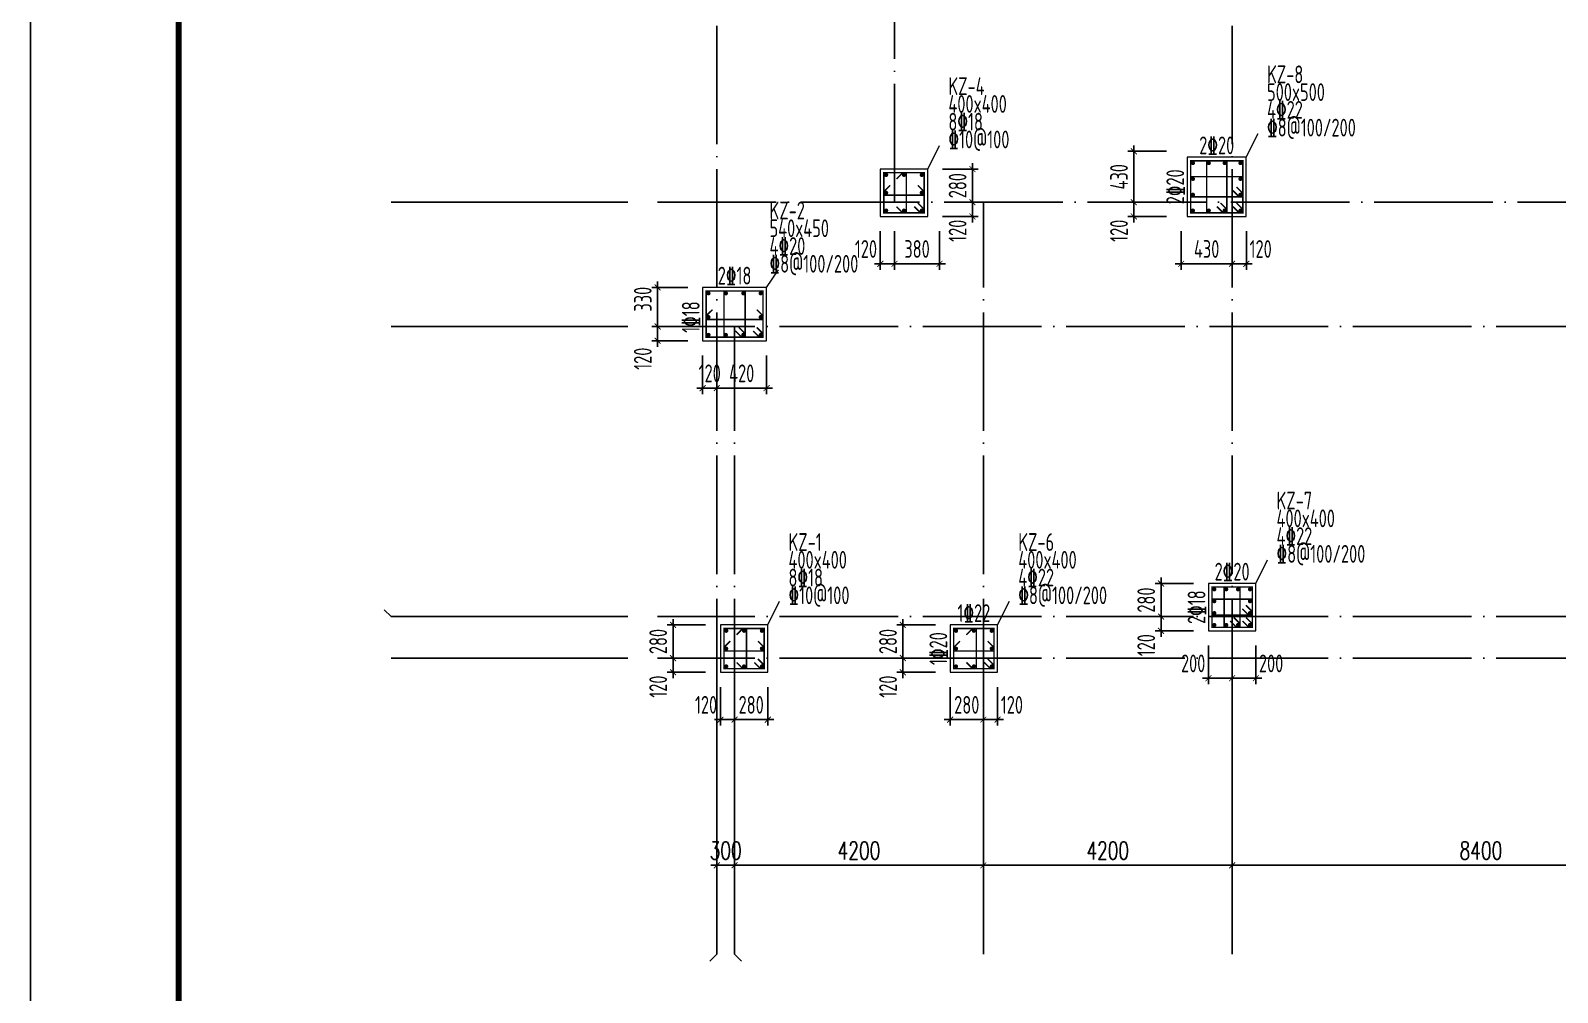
# Model space of a CAD drawing. Extents: x -638872 to -278819, y -139534 to 213996.
# Drawn here: x -443132 to -417352, y 17034 to 33282 of the extents above; entities that cross this region are included whole.
import ezdxf
from ezdxf.enums import TextEntityAlignment as Align

# ---------------------------------------------------------------- set-up
doc = ezdxf.new("R2010")
doc.units = 0
doc.header["$LTSCALE"] = 1000
doc.header["$MEASUREMENT"] = 0
doc.linetypes.add('DOTE', pattern=[2.42, 2, -0.2, 0.02, -0.2])
doc.layers.get('0').update_dxf_attribs({"linetype": 'CONTINUOUS'})
doc.layers.get('Defpoints').update_dxf_attribs({"linetype": 'CONTINUOUS'})
for name, color, linetype in [('AXIS', 171, 'CONTINUOUS'), ('DOTE', 14, 'DOTE'), ('S_PCOLUMHOOPBAR', 24, 'CONTINUOUS'), ('TK', 4, 'CONTINUOUS')]:
    doc.layers.add(name, color=color, linetype=linetype)
for name, color, linetype, lineweight in [('COLU', 7, 'CONTINUOUS', 0), ('COLU_DIM', 3, 'CONTINUOUS', 0), ('COLU_HATCH', 251, 'CONTINUOUS', 0), ('DIM', 3, 'CONTINUOUS', 0), ('S_PColumMainBar', 14, 'CONTINUOUS', 25), ('柱原位标注', 7, 'CONTINUOUS', 18), ('柱集中标注', 2, 'CONTINUOUS', 18)]:
    doc.layers.add(name, color=color, linetype=linetype, lineweight=lineweight)
doc.styles.add('_TCH_DIM_T3', font='SIMPLEX', dxfattribs={"width": 0.705882, "bigfont": 'GBCBIG'})
doc.styles.add('FromPkpm', font='Pkpmeng', dxfattribs={"width": 0.7, "bigfont": 'hztxt'})
doc.styles.add('TSSD_Dimension', font='tssdeng.shx', dxfattribs={"width": 0.7, "bigfont": 'hztxt.shx'})
doc.dimstyles.new('_TCH_ARCH&&100', dxfattribs={"dimtxt": 297.5, "dimasz": 100, "dimexe": 250, "dimexo": 300, "dimgap": 100, "dimtad": 1, "dimdec": 0, "dimzin": 0, "dimdsep": 46, "dimtxsty": '_TCH_DIM_T3', "dimblk": 'ARCHTICK', "dimcen": 0.09, "dimclrt": 7, "dimazin": 2, "dimtfac": 1, "dimtdec": 0, "dimtix": 1, "dimtmove": 2, "dimatfit": 3, "dimfxl": 0, "dimtolj": 1, "dimtzin": 0, "dimarcsym": 0})
doc.dimstyles.new('TSSD_50_100', dxfattribs={"dimtxt": 300, "dimasz": 100, "dimexe": 100, "dimexo": 250, "dimgap": 100, "dimtad": 1, "dimdec": 0, "dimlfac": 0.5, "dimzin": 0, "dimdsep": 46, "dimtxsty": 'TSSD_Dimension', "dimblk": 'ARCHTICK', "dimblk1": 'ARCHTICK', "dimblk2": 'ARCHTICK', "dimcen": 0, "dimdle": 100, "dimclrt": 7, "dimadec": 0, "dimazin": 0, "dimtfac": 1, "dimtdec": 0, "dimtix": 1, "dimtmove": 2, "dimatfit": 3, "dimfxl": 0, "dimtolj": 1, "dimtzin": 0, "dimarcsym": 0})

# ---------------------------------------------------------------- blocks, each defined once
blk = doc.blocks.new('_ArchTick')
at = {"color": 0, "linetype": 'ByBlock', "const_width": 0.15}
blk.add_lwpolyline([(-0.5, -0.5), (0.5, 0.5)], dxfattribs=at)
blk = doc.blocks.new('*D175')
at = {"layer": 'COLU_DIM', "color": 0, "lineweight": -2}
for p, q in [((-423705, 29892), (-423705, 29242)), ((-422845, 29892), (-422845, 29242)), ((-423805, 29342), (-422745, 29342))]:
    blk.add_line(p, q, dxfattribs=at)
at = {"layer": 'Defpoints', "color": 0}
for p in [(-423705, 30142), (-422845, 30142), (-422845, 29342)]:
    blk.add_point(p, dxfattribs=at)
at = {"layer": 'COLU_DIM', "color": 0, "lineweight": -2, "xscale": 100, "yscale": 100, "zscale": 100, "rotation": 180}
blk.add_blockref('_ArchTick', (-423705, 29342), dxfattribs=at)
at = {"layer": 'COLU_DIM', "color": 0, "lineweight": -2, "xscale": 100, "yscale": 100, "zscale": 100}
blk.add_blockref('_ArchTick', (-422845, 29342), dxfattribs=at)
at = {"layer": 'COLU_DIM', "color": 7, "insert": (-423275, 29592), "char_height": 300, "attachment_point": 5, "style": 'TSSD_Dimension'}
blk.add_mtext('\\A1;430', dxfattribs=at)
blk = doc.blocks.new('*D176')
at = {"layer": 'COLU_DIM', "color": 0, "lineweight": -2}
for p, q in [((-422845, 29892), (-422845, 29242)), ((-422605, 29892), (-422605, 29242)), ((-422945, 29342), (-422505, 29342))]:
    blk.add_line(p, q, dxfattribs=at)
at = {"layer": 'Defpoints', "color": 0}
for p in [(-422845, 30142), (-422605, 30142), (-422605, 29342)]:
    blk.add_point(p, dxfattribs=at)
at = {"layer": 'COLU_DIM', "color": 0, "lineweight": -2, "xscale": 100, "yscale": 100, "zscale": 100, "rotation": 180}
blk.add_blockref('_ArchTick', (-422845, 29342), dxfattribs=at)
at = {"layer": 'COLU_DIM', "color": 0, "lineweight": -2, "xscale": 100, "yscale": 100, "zscale": 100}
blk.add_blockref('_ArchTick', (-422605, 29342), dxfattribs=at)
at = {"layer": 'COLU_DIM', "color": 7, "insert": (-422363, 29592), "char_height": 300, "attachment_point": 5, "style": 'TSSD_Dimension'}
blk.add_mtext('\\A1;120', dxfattribs=at)
blk = doc.blocks.new('*D177')
at = {"layer": 'COLU_DIM', "color": 0, "lineweight": -2}
for p, q in [((-423955, 31242), (-424605, 31242)), ((-424505, 31342), (-424505, 30282)), ((-423955, 30382), (-424605, 30382))]:
    blk.add_line(p, q, dxfattribs=at)
at = {"layer": 'Defpoints', "color": 0}
for p in [(-423705, 31242), (-424505, 30382), (-423705, 30382)]:
    blk.add_point(p, dxfattribs=at)
at = {"layer": 'COLU_DIM', "color": 0, "lineweight": -2, "xscale": 100, "yscale": 100, "zscale": 100}
for p, rotation in [((-424505, 31242), 90), ((-424505, 30382), 270)]:
    blk.add_blockref('_ArchTick', p, dxfattribs=dict(at, rotation=rotation))
at = {"layer": 'COLU_DIM', "color": 7, "insert": (-424755, 30812), "char_height": 300, "attachment_point": 5, "rotation": 90, "style": 'TSSD_Dimension'}
blk.add_mtext('\\A1;430', dxfattribs=at)
blk = doc.blocks.new('*D178')
at = {"layer": 'COLU_DIM', "color": 0, "lineweight": -2}
for p, q in [((-424505, 30482), (-424505, 30042)), ((-423955, 30382), (-424605, 30382)), ((-423955, 30142), (-424605, 30142))]:
    blk.add_line(p, q, dxfattribs=at)
at = {"layer": 'Defpoints', "color": 0}
for p in [(-423705, 30382), (-424505, 30142), (-423705, 30142)]:
    blk.add_point(p, dxfattribs=at)
at = {"layer": 'COLU_DIM', "color": 0, "lineweight": -2, "xscale": 100, "yscale": 100, "zscale": 100}
for p, rotation in [((-424505, 30382), 90), ((-424505, 30142), 270)]:
    blk.add_blockref('_ArchTick', p, dxfattribs=dict(at, rotation=rotation))
at = {"layer": 'COLU_DIM', "color": 7, "insert": (-424755, 29900), "char_height": 300, "attachment_point": 5, "rotation": 90, "style": 'TSSD_Dimension'}
blk.add_mtext('\\A1;120', dxfattribs=at)
blk = doc.blocks.new('*D179')
at = {"layer": 'COLU_DIM', "color": 0, "lineweight": -2}
for p, q in [((-428785, 29892), (-428785, 29242)), ((-428545, 29892), (-428545, 29242)), ((-428885, 29342), (-428445, 29342))]:
    blk.add_line(p, q, dxfattribs=at)
at = {"layer": 'Defpoints', "color": 0}
for p in [(-428785, 30142), (-428545, 30142), (-428545, 29342)]:
    blk.add_point(p, dxfattribs=at)
at = {"layer": 'COLU_DIM', "color": 0, "lineweight": -2, "xscale": 100, "yscale": 100, "zscale": 100, "rotation": 180}
blk.add_blockref('_ArchTick', (-428785, 29342), dxfattribs=at)
at = {"layer": 'COLU_DIM', "color": 0, "lineweight": -2, "xscale": 100, "yscale": 100, "zscale": 100}
blk.add_blockref('_ArchTick', (-428545, 29342), dxfattribs=at)
at = {"layer": 'COLU_DIM', "color": 7, "insert": (-429027, 29592), "char_height": 300, "attachment_point": 5, "style": 'TSSD_Dimension'}
blk.add_mtext('\\A1;120', dxfattribs=at)
blk = doc.blocks.new('*D180')
at = {"layer": 'COLU_DIM', "color": 0, "lineweight": -2}
for p, q in [((-428545, 29892), (-428545, 29242)), ((-427785, 29892), (-427785, 29242)), ((-428645, 29342), (-427685, 29342))]:
    blk.add_line(p, q, dxfattribs=at)
at = {"layer": 'Defpoints', "color": 0}
for p in [(-428545, 30142), (-427785, 30142), (-427785, 29342)]:
    blk.add_point(p, dxfattribs=at)
at = {"layer": 'COLU_DIM', "color": 0, "lineweight": -2, "xscale": 100, "yscale": 100, "zscale": 100, "rotation": 180}
blk.add_blockref('_ArchTick', (-428545, 29342), dxfattribs=at)
at = {"layer": 'COLU_DIM', "color": 0, "lineweight": -2, "xscale": 100, "yscale": 100, "zscale": 100}
blk.add_blockref('_ArchTick', (-427785, 29342), dxfattribs=at)
at = {"layer": 'COLU_DIM', "color": 7, "insert": (-428165, 29592), "char_height": 300, "attachment_point": 5, "style": 'TSSD_Dimension'}
blk.add_mtext('\\A1;380', dxfattribs=at)
blk = doc.blocks.new('*D850')
at = {"layer": 'COLU_DIM', "color": 0, "lineweight": -2}
for p, q in [((-431545, 27792), (-431545, 27142)), ((-430705, 27792), (-430705, 27142)), ((-431645, 27242), (-430605, 27242))]:
    blk.add_line(p, q, dxfattribs=at)
at = {"layer": 'Defpoints', "color": 0}
for p in [(-431545, 28042), (-430705, 28042), (-430705, 27242)]:
    blk.add_point(p, dxfattribs=at)
at = {"layer": 'COLU_DIM', "color": 0, "lineweight": -2, "xscale": 100, "yscale": 100, "zscale": 100, "rotation": 180}
blk.add_blockref('_ArchTick', (-431545, 27242), dxfattribs=at)
at = {"layer": 'COLU_DIM', "color": 0, "lineweight": -2, "xscale": 100, "yscale": 100, "zscale": 100}
blk.add_blockref('_ArchTick', (-430705, 27242), dxfattribs=at)
at = {"layer": 'COLU_DIM', "color": 7, "insert": (-431125, 27492), "char_height": 300, "attachment_point": 5, "style": 'TSSD_Dimension'}
blk.add_mtext('\\A1;420', dxfattribs=at)
blk = doc.blocks.new('*D838')
at = {"layer": 'COLU_DIM', "color": 0, "lineweight": -2}
for p, q in [((-432035, 28942), (-432645, 28942)), ((-432545, 28182), (-432545, 29042)), ((-432035, 28282), (-432645, 28282))]:
    blk.add_line(p, q, dxfattribs=at)
at = {"layer": 'Defpoints', "color": 0}
for p in [(-432545, 28942), (-431785, 28942), (-431785, 28282)]:
    blk.add_point(p, dxfattribs=at)
at = {"layer": 'COLU_DIM', "color": 0, "lineweight": -2, "xscale": 100, "yscale": 100, "zscale": 100}
for p, rotation in [((-432545, 28942), 90), ((-432545, 28282), 270)]:
    blk.add_blockref('_ArchTick', p, dxfattribs=dict(at, rotation=rotation))
at = {"layer": 'COLU_DIM', "color": 7, "insert": (-432795, 28744), "char_height": 300, "attachment_point": 5, "rotation": 90, "style": 'TSSD_Dimension'}
blk.add_mtext('\\A1;330', dxfattribs=at)
blk = doc.blocks.new('*D185')
at = {"layer": 'COLU_DIM', "color": 0, "lineweight": -2}
for p, q in [((-423245, 22892), (-423245, 22242)), ((-422845, 22892), (-422845, 22242)), ((-423345, 22342), (-422745, 22342))]:
    blk.add_line(p, q, dxfattribs=at)
at = {"layer": 'Defpoints', "color": 0}
for p in [(-423245, 23142), (-422845, 23142), (-422845, 22342)]:
    blk.add_point(p, dxfattribs=at)
at = {"layer": 'COLU_DIM', "color": 0, "lineweight": -2, "xscale": 100, "yscale": 100, "zscale": 100, "rotation": 180}
blk.add_blockref('_ArchTick', (-423245, 22342), dxfattribs=at)
at = {"layer": 'COLU_DIM', "color": 0, "lineweight": -2, "xscale": 100, "yscale": 100, "zscale": 100}
blk.add_blockref('_ArchTick', (-422845, 22342), dxfattribs=at)
at = {"layer": 'COLU_DIM', "color": 7, "insert": (-423503, 22592), "char_height": 300, "attachment_point": 5, "style": 'TSSD_Dimension'}
blk.add_mtext('\\A1;200', dxfattribs=at)
blk = doc.blocks.new('*D186')
at = {"layer": 'COLU_DIM', "color": 0, "lineweight": -2}
for p, q in [((-422845, 22892), (-422845, 22242)), ((-422445, 22892), (-422445, 22242)), ((-422945, 22342), (-422345, 22342))]:
    blk.add_line(p, q, dxfattribs=at)
at = {"layer": 'Defpoints', "color": 0}
for p in [(-422845, 23142), (-422445, 23142), (-422445, 22342)]:
    blk.add_point(p, dxfattribs=at)
at = {"layer": 'COLU_DIM', "color": 0, "lineweight": -2, "xscale": 100, "yscale": 100, "zscale": 100, "rotation": 180}
blk.add_blockref('_ArchTick', (-422845, 22342), dxfattribs=at)
at = {"layer": 'COLU_DIM', "color": 0, "lineweight": -2, "xscale": 100, "yscale": 100, "zscale": 100}
blk.add_blockref('_ArchTick', (-422445, 22342), dxfattribs=at)
at = {"layer": 'COLU_DIM', "color": 7, "insert": (-422187, 22592), "char_height": 300, "attachment_point": 5, "style": 'TSSD_Dimension'}
blk.add_mtext('\\A1;200', dxfattribs=at)
blk = doc.blocks.new('*D187')
at = {"layer": 'COLU_DIM', "color": 0, "lineweight": -2}
for p, q in [((-424045, 23042), (-424045, 23482)), ((-423495, 23382), (-424145, 23382)), ((-423495, 23142), (-424145, 23142))]:
    blk.add_line(p, q, dxfattribs=at)
at = {"layer": 'Defpoints', "color": 0}
for p in [(-424045, 23382), (-423245, 23382), (-423245, 23142)]:
    blk.add_point(p, dxfattribs=at)
at = {"layer": 'COLU_DIM', "color": 0, "lineweight": -2, "xscale": 100, "yscale": 100, "zscale": 100}
for p, rotation in [((-424045, 23382), 90), ((-424045, 23142), 270)]:
    blk.add_blockref('_ArchTick', p, dxfattribs=dict(at, rotation=rotation))
at = {"layer": 'COLU_DIM', "color": 7, "insert": (-424295, 22900), "char_height": 300, "attachment_point": 5, "rotation": 90, "style": 'TSSD_Dimension'}
blk.add_mtext('\\A1;120', dxfattribs=at)
blk = doc.blocks.new('*D188')
at = {"layer": 'COLU_DIM', "color": 0, "lineweight": -2}
for p, q in [((-424045, 23942), (-424045, 24042)), ((-423495, 23942), (-424145, 23942)), ((-424045, 23382), (-424045, 23942)), ((-423495, 23382), (-424145, 23382)), ((-424045, 23382), (-424045, 23282))]:
    blk.add_line(p, q, dxfattribs=at)
at = {"layer": 'Defpoints', "color": 0}
for p in [(-424045, 23942), (-423245, 23942), (-423245, 23382)]:
    blk.add_point(p, dxfattribs=at)
at = {"layer": 'COLU_DIM', "color": 0, "lineweight": -2, "xscale": 100, "yscale": 100, "zscale": 100}
for p, rotation in [((-424045, 23942), 270), ((-424045, 23382), 90)]:
    blk.add_blockref('_ArchTick', p, dxfattribs=dict(at, rotation=rotation))
at = {"layer": 'COLU_DIM', "color": 7, "insert": (-424295, 23662), "char_height": 300, "attachment_point": 5, "rotation": 90, "style": 'TSSD_Dimension'}
blk.add_mtext('\\A1;280', dxfattribs=at)
blk = doc.blocks.new('*D189')
at = {"layer": 'COLU_DIM', "color": 0, "lineweight": -2}
for p, q in [((-427605, 22192), (-427605, 21542)), ((-427045, 22192), (-427045, 21542)), ((-427605, 21642), (-427705, 21642)), ((-427605, 21642), (-427045, 21642)), ((-427045, 21642), (-426945, 21642))]:
    blk.add_line(p, q, dxfattribs=at)
at = {"layer": 'Defpoints', "color": 0}
for p in [(-427605, 22442), (-427045, 22442), (-427045, 21642)]:
    blk.add_point(p, dxfattribs=at)
at = {"layer": 'COLU_DIM', "color": 0, "lineweight": -2, "xscale": 100, "yscale": 100, "zscale": 100}
blk.add_blockref('_ArchTick', (-427605, 21642), dxfattribs=at)
at = {"layer": 'COLU_DIM', "color": 0, "lineweight": -2, "xscale": 100, "yscale": 100, "zscale": 100, "rotation": 180}
blk.add_blockref('_ArchTick', (-427045, 21642), dxfattribs=at)
at = {"layer": 'COLU_DIM', "color": 7, "insert": (-427325, 21892), "char_height": 300, "attachment_point": 5, "style": 'TSSD_Dimension'}
blk.add_mtext('\\A1;280', dxfattribs=at)
blk = doc.blocks.new('*D190')
at = {"layer": 'COLU_DIM', "color": 0, "lineweight": -2}
for p, q in [((-427045, 22192), (-427045, 21542)), ((-426805, 22192), (-426805, 21542)), ((-427145, 21642), (-426705, 21642))]:
    blk.add_line(p, q, dxfattribs=at)
at = {"layer": 'Defpoints', "color": 0}
for p in [(-427045, 22442), (-426805, 22442), (-426805, 21642)]:
    blk.add_point(p, dxfattribs=at)
at = {"layer": 'COLU_DIM', "color": 0, "lineweight": -2, "xscale": 100, "yscale": 100, "zscale": 100, "rotation": 180}
blk.add_blockref('_ArchTick', (-427045, 21642), dxfattribs=at)
at = {"layer": 'COLU_DIM', "color": 0, "lineweight": -2, "xscale": 100, "yscale": 100, "zscale": 100}
blk.add_blockref('_ArchTick', (-426805, 21642), dxfattribs=at)
at = {"layer": 'COLU_DIM', "color": 7, "insert": (-426563, 21892), "char_height": 300, "attachment_point": 5, "style": 'TSSD_Dimension'}
blk.add_mtext('\\A1;120', dxfattribs=at)
blk = doc.blocks.new('*D191')
at = {"layer": 'COLU_DIM', "color": 0, "lineweight": -2}
for p, q in [((-428405, 22342), (-428405, 22782)), ((-427855, 22682), (-428505, 22682)), ((-427855, 22442), (-428505, 22442))]:
    blk.add_line(p, q, dxfattribs=at)
at = {"layer": 'Defpoints', "color": 0}
for p in [(-428405, 22682), (-427605, 22682), (-427605, 22442)]:
    blk.add_point(p, dxfattribs=at)
at = {"layer": 'COLU_DIM', "color": 0, "lineweight": -2, "xscale": 100, "yscale": 100, "zscale": 100}
for p, rotation in [((-428405, 22682), 90), ((-428405, 22442), 270)]:
    blk.add_blockref('_ArchTick', p, dxfattribs=dict(at, rotation=rotation))
at = {"layer": 'COLU_DIM', "color": 7, "insert": (-428655, 22200), "char_height": 300, "attachment_point": 5, "rotation": 90, "style": 'TSSD_Dimension'}
blk.add_mtext('\\A1;120', dxfattribs=at)
blk = doc.blocks.new('*D192')
at = {"layer": 'COLU_DIM', "color": 0, "lineweight": -2}
for p, q in [((-427855, 23242), (-428505, 23242)), ((-428405, 23242), (-428405, 23342)), ((-428405, 22682), (-428405, 23242)), ((-427855, 22682), (-428505, 22682)), ((-428405, 22682), (-428405, 22582))]:
    blk.add_line(p, q, dxfattribs=at)
at = {"layer": 'Defpoints', "color": 0}
for p in [(-428405, 23242), (-427605, 23242), (-427605, 22682)]:
    blk.add_point(p, dxfattribs=at)
at = {"layer": 'COLU_DIM', "color": 0, "lineweight": -2, "xscale": 100, "yscale": 100, "zscale": 100}
for p, rotation in [((-428405, 23242), 270), ((-428405, 22682), 90)]:
    blk.add_blockref('_ArchTick', p, dxfattribs=dict(at, rotation=rotation))
at = {"layer": 'COLU_DIM', "color": 7, "insert": (-428655, 22962), "char_height": 300, "attachment_point": 5, "rotation": 90, "style": 'TSSD_Dimension'}
blk.add_mtext('\\A1;280', dxfattribs=at)
blk = doc.blocks.new('*D193')
at = {"layer": 'COLU_DIM', "color": 0, "lineweight": -2}
for p, q in [((-431485, 22192), (-431485, 21542)), ((-431245, 22192), (-431245, 21542)), ((-431585, 21642), (-431145, 21642))]:
    blk.add_line(p, q, dxfattribs=at)
at = {"layer": 'Defpoints', "color": 0}
for p in [(-431485, 22442), (-431245, 22442), (-431245, 21642)]:
    blk.add_point(p, dxfattribs=at)
at = {"layer": 'COLU_DIM', "color": 0, "lineweight": -2, "xscale": 100, "yscale": 100, "zscale": 100, "rotation": 180}
blk.add_blockref('_ArchTick', (-431485, 21642), dxfattribs=at)
at = {"layer": 'COLU_DIM', "color": 0, "lineweight": -2, "xscale": 100, "yscale": 100, "zscale": 100}
blk.add_blockref('_ArchTick', (-431245, 21642), dxfattribs=at)
at = {"layer": 'COLU_DIM', "color": 7, "insert": (-431727, 21892), "char_height": 300, "attachment_point": 5, "style": 'TSSD_Dimension'}
blk.add_mtext('\\A1;120', dxfattribs=at)
blk = doc.blocks.new('*D194')
at = {"layer": 'COLU_DIM', "color": 0, "lineweight": -2}
for p, q in [((-431245, 22192), (-431245, 21542)), ((-430685, 22192), (-430685, 21542)), ((-431245, 21642), (-431345, 21642)), ((-431245, 21642), (-430685, 21642)), ((-430685, 21642), (-430585, 21642))]:
    blk.add_line(p, q, dxfattribs=at)
at = {"layer": 'Defpoints', "color": 0}
for p in [(-431245, 22442), (-430685, 22442), (-430685, 21642)]:
    blk.add_point(p, dxfattribs=at)
at = {"layer": 'COLU_DIM', "color": 0, "lineweight": -2, "xscale": 100, "yscale": 100, "zscale": 100}
blk.add_blockref('_ArchTick', (-431245, 21642), dxfattribs=at)
at = {"layer": 'COLU_DIM', "color": 0, "lineweight": -2, "xscale": 100, "yscale": 100, "zscale": 100, "rotation": 180}
blk.add_blockref('_ArchTick', (-430685, 21642), dxfattribs=at)
at = {"layer": 'COLU_DIM', "color": 7, "insert": (-430965, 21892), "char_height": 300, "attachment_point": 5, "style": 'TSSD_Dimension'}
blk.add_mtext('\\A1;280', dxfattribs=at)
blk = doc.blocks.new('*D195')
at = {"layer": 'COLU_DIM', "color": 0, "lineweight": -2}
for p, q in [((-432285, 22342), (-432285, 22782)), ((-431735, 22682), (-432385, 22682)), ((-431735, 22442), (-432385, 22442))]:
    blk.add_line(p, q, dxfattribs=at)
at = {"layer": 'Defpoints', "color": 0}
for p in [(-432285, 22682), (-431485, 22682), (-431485, 22442)]:
    blk.add_point(p, dxfattribs=at)
at = {"layer": 'COLU_DIM', "color": 0, "lineweight": -2, "xscale": 100, "yscale": 100, "zscale": 100}
for p, rotation in [((-432285, 22682), 90), ((-432285, 22442), 270)]:
    blk.add_blockref('_ArchTick', p, dxfattribs=dict(at, rotation=rotation))
at = {"layer": 'COLU_DIM', "color": 7, "insert": (-432535, 22200), "char_height": 300, "attachment_point": 5, "rotation": 90, "style": 'TSSD_Dimension'}
blk.add_mtext('\\A1;120', dxfattribs=at)
blk = doc.blocks.new('*D196')
at = {"layer": 'COLU_DIM', "color": 0, "lineweight": -2}
for p, q in [((-431735, 23242), (-432385, 23242)), ((-432285, 23242), (-432285, 23342)), ((-432285, 22682), (-432285, 23242)), ((-431735, 22682), (-432385, 22682)), ((-432285, 22682), (-432285, 22582))]:
    blk.add_line(p, q, dxfattribs=at)
at = {"layer": 'Defpoints', "color": 0}
for p in [(-432285, 23242), (-431485, 23242), (-431485, 22682)]:
    blk.add_point(p, dxfattribs=at)
at = {"layer": 'COLU_DIM', "color": 0, "lineweight": -2, "xscale": 100, "yscale": 100, "zscale": 100}
for p, rotation in [((-432285, 23242), 270), ((-432285, 22682), 90)]:
    blk.add_blockref('_ArchTick', p, dxfattribs=dict(at, rotation=rotation))
at = {"layer": 'COLU_DIM', "color": 7, "insert": (-432535, 22962), "char_height": 300, "attachment_point": 5, "rotation": 90, "style": 'TSSD_Dimension'}
blk.add_mtext('\\A1;280', dxfattribs=at)
blk = doc.blocks.new('GeYuanFrame_30780433', base_point=(18.76, 4.34))
at = {"layer": 'TK'}
blk.add_lwpolyline([(18.76, 424.34), (761.76, 424.34), (761.76, 4.34), (18.76, 4.34), (18.76, 424.34)], dxfattribs=at)
at = {"layer": 'TK', "const_width": 1}
blk.add_lwpolyline([(751.76, 414.34), (43.76, 414.34), (43.76, 14.34), (751.76, 14.34)], close=True, dxfattribs=at)
blk = doc.blocks.new('*D598')
at = {"layer": 'Defpoints', "color": 0}
for p in [(-427887, 30382), (-427230, 30382), (-427985, 30142)]:
    blk.add_point(p, dxfattribs=at)
at = {"layer": 'DIM', "color": 0, "lineweight": -2}
for p, q in [((-427230, 30042), (-427230, 30482)), ((-427637, 30382), (-427130, 30382)), ((-427735, 30142), (-427130, 30142))]:
    blk.add_line(p, q, dxfattribs=at)
at = {"layer": 'DIM', "color": 0, "lineweight": -2, "xscale": 100, "yscale": 100, "zscale": 100}
for p, rotation in [((-427230, 30382), 90), ((-427230, 30142), 270)]:
    blk.add_blockref('_ArchTick', p, dxfattribs=dict(at, rotation=rotation))
at = {"layer": 'DIM', "color": 7, "insert": (-427480, 29900), "char_height": 300, "attachment_point": 5, "rotation": 90, "style": 'TSSD_Dimension'}
blk.add_mtext('\\A1;120', dxfattribs=at)
blk = doc.blocks.new('*D599')
at = {"layer": 'Defpoints', "color": 0}
for p in [(-427985, 30942), (-427230, 30942), (-427887, 30382)]:
    blk.add_point(p, dxfattribs=at)
at = {"layer": 'DIM', "color": 0, "lineweight": -2}
for p, q in [((-427735, 30942), (-427130, 30942)), ((-427230, 30942), (-427230, 31042)), ((-427230, 30382), (-427230, 30942)), ((-427637, 30382), (-427130, 30382)), ((-427230, 30382), (-427230, 30282))]:
    blk.add_line(p, q, dxfattribs=at)
at = {"layer": 'DIM', "color": 0, "lineweight": -2, "xscale": 100, "yscale": 100, "zscale": 100}
for p, rotation in [((-427230, 30942), 270), ((-427230, 30382), 90)]:
    blk.add_blockref('_ArchTick', p, dxfattribs=dict(at, rotation=rotation))
at = {"layer": 'DIM', "color": 7, "insert": (-427480, 30662), "char_height": 300, "attachment_point": 5, "rotation": 90, "style": 'TSSD_Dimension'}
blk.add_mtext('\\A1;280', dxfattribs=at)
blk = doc.blocks.new('*D839')
at = {"layer": 'COLU_DIM', "color": 0, "lineweight": -2}
for p, q in [((-432545, 27942), (-432545, 28382)), ((-432035, 28282), (-432645, 28282)), ((-432035, 28042), (-432645, 28042))]:
    blk.add_line(p, q, dxfattribs=at)
at = {"layer": 'Defpoints', "color": 0}
for p in [(-432545, 28282), (-431785, 28282), (-431785, 28042)]:
    blk.add_point(p, dxfattribs=at)
at = {"layer": 'COLU_DIM', "color": 0, "lineweight": -2, "xscale": 100, "yscale": 100, "zscale": 100}
for p, rotation in [((-432545, 28282), 90), ((-432545, 28042), 270)]:
    blk.add_blockref('_ArchTick', p, dxfattribs=dict(at, rotation=rotation))
at = {"layer": 'COLU_DIM', "color": 7, "insert": (-432795, 27739), "char_height": 300, "attachment_point": 5, "rotation": 90, "style": 'TSSD_Dimension'}
blk.add_mtext('\\A1;120', dxfattribs=at)
blk = doc.blocks.new('*D851')
at = {"layer": 'COLU_DIM', "color": 0, "lineweight": -2}
for p, q in [((-431785, 27792), (-431785, 27142)), ((-431545, 27792), (-431545, 27142)), ((-431785, 27242), (-431885, 27242)), ((-431785, 27242), (-431545, 27242)), ((-431545, 27242), (-431445, 27242))]:
    blk.add_line(p, q, dxfattribs=at)
at = {"layer": 'Defpoints', "color": 0}
for p in [(-431785, 28042), (-431545, 28042), (-431545, 27242)]:
    blk.add_point(p, dxfattribs=at)
at = {"layer": 'COLU_DIM', "color": 0, "lineweight": -2, "xscale": 100, "yscale": 100, "zscale": 100}
blk.add_blockref('_ArchTick', (-431785, 27242), dxfattribs=at)
at = {"layer": 'COLU_DIM', "color": 0, "lineweight": -2, "xscale": 100, "yscale": 100, "zscale": 100, "rotation": 180}
blk.add_blockref('_ArchTick', (-431545, 27242), dxfattribs=at)
at = {"layer": 'COLU_DIM', "color": 7, "insert": (-431665, 27492), "char_height": 300, "attachment_point": 5, "style": 'TSSD_Dimension'}
blk.add_mtext('\\A1;120', dxfattribs=at)
blk = doc.blocks.new('*D673')
at = {"layer": 'AXIS', "color": 0, "lineweight": -2}
for p, q in [((-431545, 21382), (-431545, 18932)), ((-431245, 21382), (-431245, 18932)), ((-431545, 19182), (-431645, 19182)), ((-431545, 19182), (-431245, 19182)), ((-431245, 19182), (-431145, 19182))]:
    blk.add_line(p, q, dxfattribs=at)
at = {"layer": 'Defpoints', "color": 0}
for p in [(-431545, 21682), (-431245, 21682), (-431245, 19182)]:
    blk.add_point(p, dxfattribs=at)
at = {"layer": 'AXIS', "color": 0, "lineweight": -2, "xscale": 100, "yscale": 100, "zscale": 100}
blk.add_blockref('_ArchTick', (-431545, 19182), dxfattribs=at)
at = {"layer": 'AXIS', "color": 0, "lineweight": -2, "xscale": 100, "yscale": 100, "zscale": 100, "rotation": 180}
blk.add_blockref('_ArchTick', (-431245, 19182), dxfattribs=at)
at = {"layer": 'AXIS', "color": 7, "insert": (-431395, 19431), "char_height": 297.5, "attachment_point": 5, "style": '_TCH_DIM_T3'}
blk.add_mtext('\\A1;300', dxfattribs=at)
blk = doc.blocks.new('*D674')
at = {"layer": 'AXIS', "color": 0, "lineweight": -2}
for p, q in [((-431245, 21382), (-431245, 18932)), ((-427045, 21382), (-427045, 18932)), ((-431245, 19182), (-427045, 19182))]:
    blk.add_line(p, q, dxfattribs=at)
at = {"layer": 'Defpoints', "color": 0}
for p in [(-431245, 21682), (-427045, 21682), (-427045, 19182)]:
    blk.add_point(p, dxfattribs=at)
at = {"layer": 'AXIS', "color": 0, "lineweight": -2, "xscale": 100, "yscale": 100, "zscale": 100, "rotation": 180}
blk.add_blockref('_ArchTick', (-431245, 19182), dxfattribs=at)
at = {"layer": 'AXIS', "color": 0, "lineweight": -2, "xscale": 100, "yscale": 100, "zscale": 100}
blk.add_blockref('_ArchTick', (-427045, 19182), dxfattribs=at)
at = {"layer": 'AXIS', "color": 7, "insert": (-429145, 19431), "char_height": 297.5, "attachment_point": 5, "style": '_TCH_DIM_T3'}
blk.add_mtext('\\A1;4200', dxfattribs=at)
blk = doc.blocks.new('*D675')
at = {"layer": 'AXIS', "color": 0, "lineweight": -2}
for p, q in [((-427045, 21382), (-427045, 18932)), ((-422845, 21382), (-422845, 18932)), ((-427045, 19182), (-422845, 19182))]:
    blk.add_line(p, q, dxfattribs=at)
at = {"layer": 'Defpoints', "color": 0}
for p in [(-427045, 21682), (-422845, 21682), (-422845, 19182)]:
    blk.add_point(p, dxfattribs=at)
at = {"layer": 'AXIS', "color": 0, "lineweight": -2, "xscale": 100, "yscale": 100, "zscale": 100, "rotation": 180}
blk.add_blockref('_ArchTick', (-427045, 19182), dxfattribs=at)
at = {"layer": 'AXIS', "color": 0, "lineweight": -2, "xscale": 100, "yscale": 100, "zscale": 100}
blk.add_blockref('_ArchTick', (-422845, 19182), dxfattribs=at)
at = {"layer": 'AXIS', "color": 7, "insert": (-424945, 19431), "char_height": 297.5, "attachment_point": 5, "style": '_TCH_DIM_T3'}
blk.add_mtext('\\A1;4200', dxfattribs=at)
blk = doc.blocks.new('*D676')
at = {"layer": 'AXIS', "color": 0, "lineweight": -2}
for p, q in [((-422845, 21382), (-422845, 18932)), ((-414445, 21382), (-414445, 18932)), ((-422845, 19182), (-414445, 19182))]:
    blk.add_line(p, q, dxfattribs=at)
at = {"layer": 'Defpoints', "color": 0}
for p in [(-422845, 21682), (-414445, 21682), (-414445, 19182)]:
    blk.add_point(p, dxfattribs=at)
at = {"layer": 'AXIS', "color": 0, "lineweight": -2, "xscale": 100, "yscale": 100, "zscale": 100, "rotation": 180}
blk.add_blockref('_ArchTick', (-422845, 19182), dxfattribs=at)
at = {"layer": 'AXIS', "color": 0, "lineweight": -2, "xscale": 100, "yscale": 100, "zscale": 100}
blk.add_blockref('_ArchTick', (-414445, 19182), dxfattribs=at)
at = {"layer": 'AXIS', "color": 7, "insert": (-418645, 19431), "char_height": 297.5, "attachment_point": 5, "style": '_TCH_DIM_T3'}
blk.add_mtext('\\A1;8400', dxfattribs=at)

msp = doc.modelspace()

# ---------------------------------------------------------------- linework, layer by layer
at = {"layer": 'AXIS'}
for p, q in [((-433045.18, 30382.14), (-437045.18, 30382.14)), ((-433045.18, 28282.14), (-437045.18, 28282.14)), ((-437162.34, 23499.29), (-437045.18, 23382.14)), ((-433045.18, 23382.14), (-437045.18, 23382.14)), ((-433045.18, 22682.14), (-437045.18, 22682.14)), ((-431545.18, 21682.14), (-431545.18, 17682.14)), ((-431245.18, 21682.14), (-431245.18, 17682.14)), ((-427045.18, 21682.14), (-427045.18, 17682.14)), ((-422845.18, 21682.14), (-422845.18, 17682.14)), ((-431662.34, 17564.98), (-431545.18, 17682.14)), ((-431128.02, 17564.98), (-431245.18, 17682.14))]:
    msp.add_line(p, q, dxfattribs=at)
at = {"layer": 'COLU'}
for points in [[(-427985.18, 30142.14), (-427985.18, 30942.14), (-428785.18, 30942.14), (-428785.18, 30142.14)], [(-422605.18, 30142.14), (-422605.18, 31142.14), (-423605.18, 31142.14), (-423605.18, 30142.14)], [(-430705.18, 28042.14), (-430705.18, 28942.14), (-431785.18, 28942.14), (-431785.18, 28042.14)], [(-422445.18, 23142.14), (-422445.18, 23942.14), (-423245.18, 23942.14), (-423245.18, 23142.14)], [(-430685.18, 22442.14), (-430685.18, 23242.14), (-431485.18, 23242.14), (-431485.18, 22442.14)], [(-426805.18, 22442.14), (-426805.18, 23242.14), (-427605.18, 23242.14), (-427605.18, 22442.14)]]:
    msp.add_lwpolyline(points, close=True, dxfattribs=at)
at = {"layer": 'DOTE', "color": 8, "linetype": 'DOTE'}
for p, q in [((-431545.18, 21682.14), (-431545.18, 36582.14)), ((-428545.18, 30382.14), (-428545.18, 36582.14)), ((-422845.18, 21682.14), (-422845.18, 36582.14)), ((-432545.18, 30382.14), (-387345.18, 30382.14)), ((-427045.18, 21682.14), (-427045.18, 30382.14)), ((-387345.18, 28282.14), (-432545.18, 28282.14)), ((-431245.18, 21682.14), (-431245.18, 28282.14)), ((-387345.18, 23382.14), (-432545.18, 23382.14)), ((-387345.18, 22682.14), (-432545.18, 22682.14))]:
    msp.add_line(p, q, dxfattribs=at)
at = {"layer": 'S_PCOLUMHOOPBAR', "ltscale": 2, "const_width": 25}
for points in [[(-422831.25, 30308.2), (-422725.18, 30202.14), (-422665.18, 30202.14), (-422665.18, 30262.14), (-422665.18, 30202.14), (-422665.18, 31082.14), (-423545.18, 31082.14), (-423545.18, 30202.14), (-422725.18, 30202.14), (-422665.18, 30202.14), (-422665.18, 30262.14), (-422771.25, 30368.2)], [(-423101.25, 30308.2), (-422995.18, 30202.14), (-422935.18, 30202.14), (-422935.18, 30262.14), (-422935.18, 30202.14), (-422935.18, 31082.14), (-423275.18, 31082.14), (-423275.18, 30202.14), (-422995.18, 30202.14), (-422935.18, 30202.14), (-422935.18, 30262.14), (-423041.25, 30368.2)], [(-428211.24, 30308.2), (-428105.18, 30202.14), (-428045.18, 30202.14), (-428045.18, 30262.14), (-428045.18, 30202.14), (-428045.18, 30882.14), (-428725.18, 30882.14), (-428725.18, 30202.14), (-428105.18, 30202.14), (-428045.18, 30202.14), (-428045.18, 30262.14), (-428151.24, 30368.2)], [(-428619.11, 30668.2), (-428725.18, 30562.14), (-428725.18, 30502.14), (-428045.18, 30502.14), (-428045.18, 30562.14), (-428151.24, 30668.2)], [(-428511.24, 30308.2), (-428405.18, 30202.14), (-428345.18, 30202.14), (-428345.18, 30882.14), (-428405.18, 30882.14), (-428511.24, 30776.07)], [(-422831.25, 30578.2), (-422725.18, 30472.14), (-422665.18, 30472.14), (-422665.18, 30532.14), (-422665.18, 30472.14), (-422665.18, 30812.14), (-423545.18, 30812.14), (-423545.18, 30472.14), (-422725.18, 30472.14), (-422665.18, 30472.14), (-422665.18, 30532.14), (-422771.25, 30638.2)], [(-430931.24, 28208.2), (-430825.18, 28102.14), (-430765.18, 28102.14), (-430765.18, 28162.14), (-430765.18, 28102.14), (-430765.18, 28882.14), (-431725.18, 28882.14), (-431725.18, 28102.14), (-430825.18, 28102.14), (-430765.18, 28102.14), (-430765.18, 28162.14), (-430871.24, 28268.2)], [(-431232.58, 28208.2), (-431126.51, 28102.14), (-431066.51, 28102.14), (-431066.51, 28162.14), (-431066.51, 28102.14), (-431066.51, 28882.14), (-431423.85, 28882.14), (-431423.85, 28102.14), (-431126.51, 28102.14), (-431066.51, 28102.14), (-431066.51, 28162.14), (-431172.58, 28268.2)], [(-431619.11, 28568.2), (-431725.18, 28462.14), (-431725.18, 28402.14), (-430765.18, 28402.14), (-430765.18, 28462.14), (-430871.24, 28568.2)], [(-422671.25, 23308.2), (-422565.18, 23202.14), (-422505.18, 23202.14), (-422505.18, 23262.14), (-422505.18, 23202.14), (-422505.18, 23882.14), (-423185.18, 23882.14), (-423185.18, 23202.14), (-422565.18, 23202.14), (-422505.18, 23202.14), (-422505.18, 23262.14), (-422611.25, 23368.2)], [(-422876.58, 23308.2), (-422770.51, 23202.14), (-422710.51, 23202.14), (-422710.51, 23262.14), (-422710.51, 23202.14), (-422710.51, 23882.14), (-422979.85, 23882.14), (-422979.85, 23202.14), (-422770.51, 23202.14), (-422710.51, 23202.14), (-422710.51, 23262.14), (-422816.58, 23368.2)], [(-422671.25, 23513.54), (-422565.18, 23407.47), (-422505.18, 23407.47), (-422505.18, 23467.47), (-422505.18, 23407.47), (-422505.18, 23676.8), (-423185.18, 23676.8), (-423185.18, 23407.47), (-422565.18, 23407.47), (-422505.18, 23407.47), (-422505.18, 23467.47), (-422611.25, 23573.54)], [(-430911.24, 22608.2), (-430805.18, 22502.14), (-430745.18, 22502.14), (-430745.18, 22562.14), (-430745.18, 22502.14), (-430745.18, 23182.14), (-431425.18, 23182.14), (-431425.18, 22502.14), (-430805.18, 22502.14), (-430745.18, 22502.14), (-430745.18, 22562.14), (-430851.24, 22668.2)], [(-431319.11, 22968.2), (-431425.18, 22862.14), (-431425.18, 22802.14), (-430745.18, 22802.14), (-430745.18, 22862.14), (-430851.24, 22968.2)], [(-431211.24, 22608.2), (-431105.18, 22502.14), (-431045.18, 22502.14), (-431045.18, 23182.14), (-431105.18, 23182.14), (-431211.24, 23076.07)], [(-427031.24, 22608.2), (-426925.18, 22502.14), (-426865.18, 22502.14), (-426865.18, 22562.14), (-426865.18, 22502.14), (-426865.18, 23182.14), (-427545.18, 23182.14), (-427545.18, 22502.14), (-426925.18, 22502.14), (-426865.18, 22502.14), (-426865.18, 22562.14), (-426971.24, 22668.2)], [(-427439.11, 22968.2), (-427545.18, 22862.14), (-427545.18, 22802.14), (-426865.18, 22802.14), (-426865.18, 22862.14), (-426971.24, 22968.2)], [(-427331.24, 22608.2), (-427225.18, 22502.14), (-427165.18, 22502.14), (-427165.18, 23182.14), (-427225.18, 23182.14), (-427331.24, 23076.07)]]:
    msp.add_lwpolyline(points, dxfattribs=at)
at = {"layer": 'S_PColumMainBar', "ltscale": 2, "const_width": 35}
for points in [[(-423488.68, 31043.14, 1), (-423523.68, 31043.14, 1)], [(-423221.35, 31043.14, 1), (-423256.35, 31043.14, 1)], [(-422954.01, 31043.14, 1), (-422989.01, 31043.14, 1)], [(-422686.68, 31043.14, 1), (-422721.68, 31043.14, 1)], [(-428668.68, 30843.14, 1), (-428703.68, 30843.14, 1)], [(-428367.68, 30843.14, 1), (-428402.68, 30843.14, 1)], [(-428066.68, 30843.14, 1), (-428101.68, 30843.14, 1)], [(-423488.68, 30775.8, 1), (-423523.68, 30775.8, 1)], [(-422686.68, 30775.8, 1), (-422721.68, 30775.8, 1)], [(-428668.68, 30542.14, 1), (-428703.68, 30542.14, 1)], [(-428066.68, 30542.14, 1), (-428101.68, 30542.14, 1)], [(-423488.68, 30508.47, 1), (-423523.68, 30508.47, 1)], [(-422686.68, 30508.47, 1), (-422721.68, 30508.47, 1)], [(-428668.68, 30241.14, 1), (-428703.68, 30241.14, 1)], [(-428367.68, 30241.14, 1), (-428402.68, 30241.14, 1)], [(-428066.68, 30241.14, 1), (-428101.68, 30241.14, 1)], [(-423488.68, 30241.14, 1), (-423523.68, 30241.14, 1)], [(-423221.35, 30241.14, 1), (-423256.35, 30241.14, 1)], [(-422954.01, 30241.14, 1), (-422989.01, 30241.14, 1)], [(-422686.68, 30241.14, 1), (-422721.68, 30241.14, 1)], [(-431668.68, 28843.14, 1), (-431703.68, 28843.14, 1)], [(-431374.68, 28843.14, 1), (-431409.68, 28843.14, 1)], [(-431080.68, 28843.14, 1), (-431115.68, 28843.14, 1)], [(-430786.68, 28843.14, 1), (-430821.68, 28843.14, 1)], [(-431668.68, 28442.14, 1), (-431703.68, 28442.14, 1)], [(-430786.68, 28442.14, 1), (-430821.68, 28442.14, 1)], [(-431668.68, 28141.14, 1), (-431703.68, 28141.14, 1)], [(-431374.68, 28141.14, 1), (-431409.68, 28141.14, 1)], [(-431080.68, 28141.14, 1), (-431115.68, 28141.14, 1)], [(-430786.68, 28141.14, 1), (-430821.68, 28141.14, 1)], [(-423128.68, 23843.14, 1), (-423163.68, 23843.14, 1)], [(-422928.01, 23843.14, 1), (-422963.01, 23843.14, 1)], [(-422727.35, 23843.14, 1), (-422762.35, 23843.14, 1)], [(-422526.68, 23843.14, 1), (-422561.68, 23843.14, 1)], [(-423128.68, 23642.47, 1), (-423163.68, 23642.47, 1)], [(-423128.68, 23441.8, 1), (-423163.68, 23441.8, 1)], [(-422526.68, 23642.47, 1), (-422561.68, 23642.47, 1)], [(-422526.68, 23441.8, 1), (-422561.68, 23441.8, 1)], [(-423128.68, 23241.14, 1), (-423163.68, 23241.14, 1)], [(-422928.01, 23241.14, 1), (-422963.01, 23241.14, 1)], [(-422727.35, 23241.14, 1), (-422762.35, 23241.14, 1)], [(-422526.68, 23241.14, 1), (-422561.68, 23241.14, 1)], [(-431368.68, 23143.14, 1), (-431403.68, 23143.14, 1)], [(-431067.68, 23143.14, 1), (-431102.68, 23143.14, 1)], [(-430766.68, 23143.14, 1), (-430801.68, 23143.14, 1)], [(-427488.68, 23143.14, 1), (-427523.68, 23143.14, 1)], [(-427187.68, 23143.14, 1), (-427222.68, 23143.14, 1)], [(-426886.68, 23143.14, 1), (-426921.68, 23143.14, 1)], [(-431368.68, 22842.14, 1), (-431403.68, 22842.14, 1)], [(-430766.68, 22842.14, 1), (-430801.68, 22842.14, 1)], [(-427488.68, 22842.14, 1), (-427523.68, 22842.14, 1)], [(-426886.68, 22842.14, 1), (-426921.68, 22842.14, 1)], [(-431368.68, 22541.14, 1), (-431403.68, 22541.14, 1)], [(-431067.68, 22541.14, 1), (-431102.68, 22541.14, 1)], [(-430766.68, 22541.14, 1), (-430801.68, 22541.14, 1)], [(-427488.68, 22541.14, 1), (-427523.68, 22541.14, 1)], [(-427187.68, 22541.14, 1), (-427222.68, 22541.14, 1)], [(-426886.68, 22541.14, 1), (-426921.68, 22541.14, 1)]]:
    msp.add_lwpolyline(points, format="xyb", close=True, dxfattribs=at)
at = {"layer": '柱集中标注', "lineweight": 18, "ltscale": 2}
for p, q in [((-422605.18, 31142.14), (-422405.18, 31542.14)), ((-427985.18, 30942.14), (-427785.18, 31342.14)), ((-430705.18, 28942.14), (-430505.18, 29242.14)), ((-422445.18, 23942.14), (-422245.18, 24342.14)), ((-430685.18, 23242.14), (-430485.18, 23642.14)), ((-426805.18, 23242.14), (-426605.18, 23642.14))]:
    msp.add_line(p, q, dxfattribs=at)

# ---------------------------------------------------------------- block references
at = {"layer": 'COLU_HATCH', "xscale": 100, "yscale": 100, "zscale": 100}
msp.add_blockref('GeYuanFrame_30780433', (-443132.04, 7530.67), dxfattribs=at)

# ---------------------------------------------------------------- texts
at = {"layer": '柱原位标注', "lineweight": 25, "style": 'FromPkpm', "width": 0.7}
for s, rotation, p in [('2\x8420', 0.000003, (-423105.18, 31192.14)), ('2\x8420', 90, (-423655.18, 30642.14)), ('2\x8418', 0.000002, (-431245.18, 28992.14)), ('1\x8418', 90, (-431835.18, 28442.14)), ('2\x8420', 0.000004, (-422845.18, 23992.14)), ('2\x8418', 90, (-423295.18, 23542.14)), ('1\x8422', 0.000004, (-427205.18, 23292.14)), ('1\x8420', 90, (-427655.18, 22842.14))]:
    msp.add_text(s, height=300, rotation=rotation, dxfattribs=at).set_placement(p, align=Align.CENTER)
at = {"layer": '柱集中标注', "lineweight": 25, "style": 'FromPkpm', "width": 0.7}
for s, p in [('KZ-4', (-427635.18, 32192.14)), ('KZ-8', (-422255.18, 32392.14)), ('500x500', (-422255.18, 32092.14)), ('400x400', (-427635.18, 31892.14)), ('4\x8422', (-422255.18, 31792.14)), ('8\x8418', (-427635.18, 31592.14)), ('\x848@100/200', (-422255.18, 31492.14)), ('\x8410@100', (-427635.18, 31292.14)), ('KZ-2', (-430655.18, 30092.14)), ('540x450', (-430655.18, 29792.14)), ('4\x8420', (-430655.18, 29492.14)), ('\x848@100/200', (-430655.18, 29192.14)), ('KZ-7', (-422095.18, 25192.14)), ('400x400', (-422095.18, 24892.14)), ('KZ-1', (-430335.18, 24492.14)), ('KZ-6', (-426455.18, 24492.14)), ('4\x8422', (-422095.18, 24592.14)), ('400x400', (-430335.18, 24192.14)), ('400x400', (-426455.18, 24192.14)), ('\x848@100/200', (-422095.18, 24292.14)), ('8\x8418', (-430335.18, 23892.14)), ('4\x8422', (-426455.18, 23892.14)), ('\x8410@100', (-430335.18, 23592.14)), ('\x848@100/200', (-426455.18, 23592.14))]:
    msp.add_text(s, height=300, dxfattribs=at).set_placement(p)

# ---------------------------------------------------------------- dimensions: what is measured, and where the dimension line sits
at = {"layer": 'AXIS'}
for p1, p2, text, picture, middle in [((-431545.18, 21682.14), (-431245.18, 21682.14), '300', '*D673', (-431395.18, 19430.89)), ((-431245.18, 21682.14), (-427045.18, 21682.14), '4200', '*D674', (-429145.18, 19430.89)), ((-427045.18, 21682.14), (-422845.18, 21682.14), '4200', '*D675', (-424945.18, 19430.89)), ((-422845.18, 21682.14), (-414445.18, 21682.14), '8400', '*D676', (-418645.18, 19430.89))]:
    dim = msp.add_aligned_dim(p1=p1, p2=p2, distance=-2500, text=text, dimstyle='_TCH_ARCH&&100', dxfattribs=at)
    dim.commit()
    dim.dimension.update_dxf_attribs({"geometry": picture, "text_midpoint": middle})
at = {"layer": 'COLU_DIM'}
for base, p1, p2, picture, middle in [((-424505.18, 30382.14), (-423705.18, 31242.14), (-423705.18, 30382.14), '*D177', (-424755.18, 30812.14)), ((-424045.18, 23942.14), (-423245.18, 23382.14), (-423245.18, 23942.14), '*D188', (-424295.18, 23662.14)), ((-432285.18, 23242.14), (-431485.18, 22682.14), (-431485.18, 23242.14), '*D196', (-432535.18, 22962.14)), ((-428405.18, 23242.14), (-427605.18, 22682.14), (-427605.18, 23242.14), '*D192', (-428655.18, 22962.14))]:
    dim = msp.add_linear_dim(base=base, p1=p1, p2=p2, angle=270, dimstyle='TSSD_50_100', dxfattribs=at)
    dim.commit()
    dim.dimension.update_dxf_attribs({"geometry": picture, "text_midpoint": middle})
for base, p1, p2, picture, middle, dimtype in [((-424505.18, 30142.14), (-423705.18, 30382.14), (-423705.18, 30142.14), '*D178', (-424755.18, 29900.21), 128), ((-432545.18, 28942.14), (-431785.18, 28282.14), (-431785.18, 28942.14), '*D838', (-432795.18, 28743.99), 160), ((-432545.18, 28282.14), (-431785.18, 28042.14), (-431785.18, 28282.14), '*D839', (-432795.18, 27738.76), 160), ((-424045.18, 23382.14), (-423245.18, 23142.14), (-423245.18, 23382.14), '*D187', (-424295.18, 22900.21), 128), ((-432285.18, 22682.14), (-431485.18, 22442.14), (-431485.18, 22682.14), '*D195', (-432535.18, 22200.21), 128), ((-428405.18, 22682.14), (-427605.18, 22442.14), (-427605.18, 22682.14), '*D191', (-428655.18, 22200.21), 128)]:
    dim = msp.add_linear_dim(base=base, p1=p1, p2=p2, angle=270, dimstyle='TSSD_50_100', dxfattribs=at)
    dim.commit()
    dim.dimension.update_dxf_attribs({"geometry": picture, "text_midpoint": middle, "dimtype": dimtype})
for base, p1, p2, picture, middle in [((-428545.18, 29342.14), (-428785.18, 30142.14), (-428545.18, 30142.14), '*D179', (-429027.1, 29592.14)), ((-422605.18, 29342.14), (-422845.18, 30142.14), (-422605.18, 30142.14), '*D176', (-422363.26, 29592.14)), ((-422845.18, 22342.14), (-423245.18, 23142.14), (-422845.18, 23142.14), '*D185', (-423503.26, 22592.14)), ((-422445.18, 22342.14), (-422845.18, 23142.14), (-422445.18, 23142.14), '*D186', (-422187.1, 22592.14)), ((-431245.18, 21642.14), (-431485.18, 22442.14), (-431245.18, 22442.14), '*D193', (-431727.1, 21892.14)), ((-426805.18, 21642.14), (-427045.18, 22442.14), (-426805.18, 22442.14), '*D190', (-426563.26, 21892.14))]:
    dim = msp.add_linear_dim(base=base, p1=p1, p2=p2, dimstyle='TSSD_50_100', dxfattribs=at)
    dim.commit()
    dim.dimension.update_dxf_attribs({"geometry": picture, "text_midpoint": middle, "dimtype": 128})
for base, p1, p2, picture, middle in [((-427785.18, 29342.14), (-428545.18, 30142.14), (-427785.18, 30142.14), '*D180', (-428165.18, 29592.14)), ((-422845.18, 29342.14), (-423705.18, 30142.14), (-422845.18, 30142.14), '*D175', (-423275.18, 29592.14)), ((-431545.18, 27242.14), (-431785.18, 28042.14), (-431545.18, 28042.14), '*D851', (-431665.18, 27492.14)), ((-430705.18, 27242.14), (-431545.18, 28042.14), (-430705.18, 28042.14), '*D850', (-431125.18, 27492.14)), ((-430685.18, 21642.14), (-431245.18, 22442.14), (-430685.18, 22442.14), '*D194', (-430965.18, 21892.14)), ((-427045.18, 21642.14), (-427605.18, 22442.14), (-427045.18, 22442.14), '*D189', (-427325.18, 21892.14))]:
    dim = msp.add_linear_dim(base=base, p1=p1, p2=p2, dimstyle='TSSD_50_100', dxfattribs=at)
    dim.commit()
    dim.dimension.update_dxf_attribs({"geometry": picture, "text_midpoint": middle})
at = {"layer": 'DIM'}
dim = msp.add_linear_dim(base=(-427229.92, 30942.14), p1=(-427887.34, 30382.14), p2=(-427985.18, 30942.14), angle=90, dimstyle='TSSD_50_100', dxfattribs=at)
dim.commit()
dim.dimension.update_dxf_attribs({"geometry": '*D599', "text_midpoint": (-427479.92, 30662.14)})
dim = msp.add_linear_dim(base=(-427229.92, 30382.14), p1=(-427985.18, 30142.14), p2=(-427887.34, 30382.14), angle=90, dimstyle='TSSD_50_100', dxfattribs=at)
dim.commit()
dim.dimension.update_dxf_attribs({"geometry": '*D598', "text_midpoint": (-427479.92, 29900.21), "dimtype": 128})

doc.saveas('drawing.dxf')
